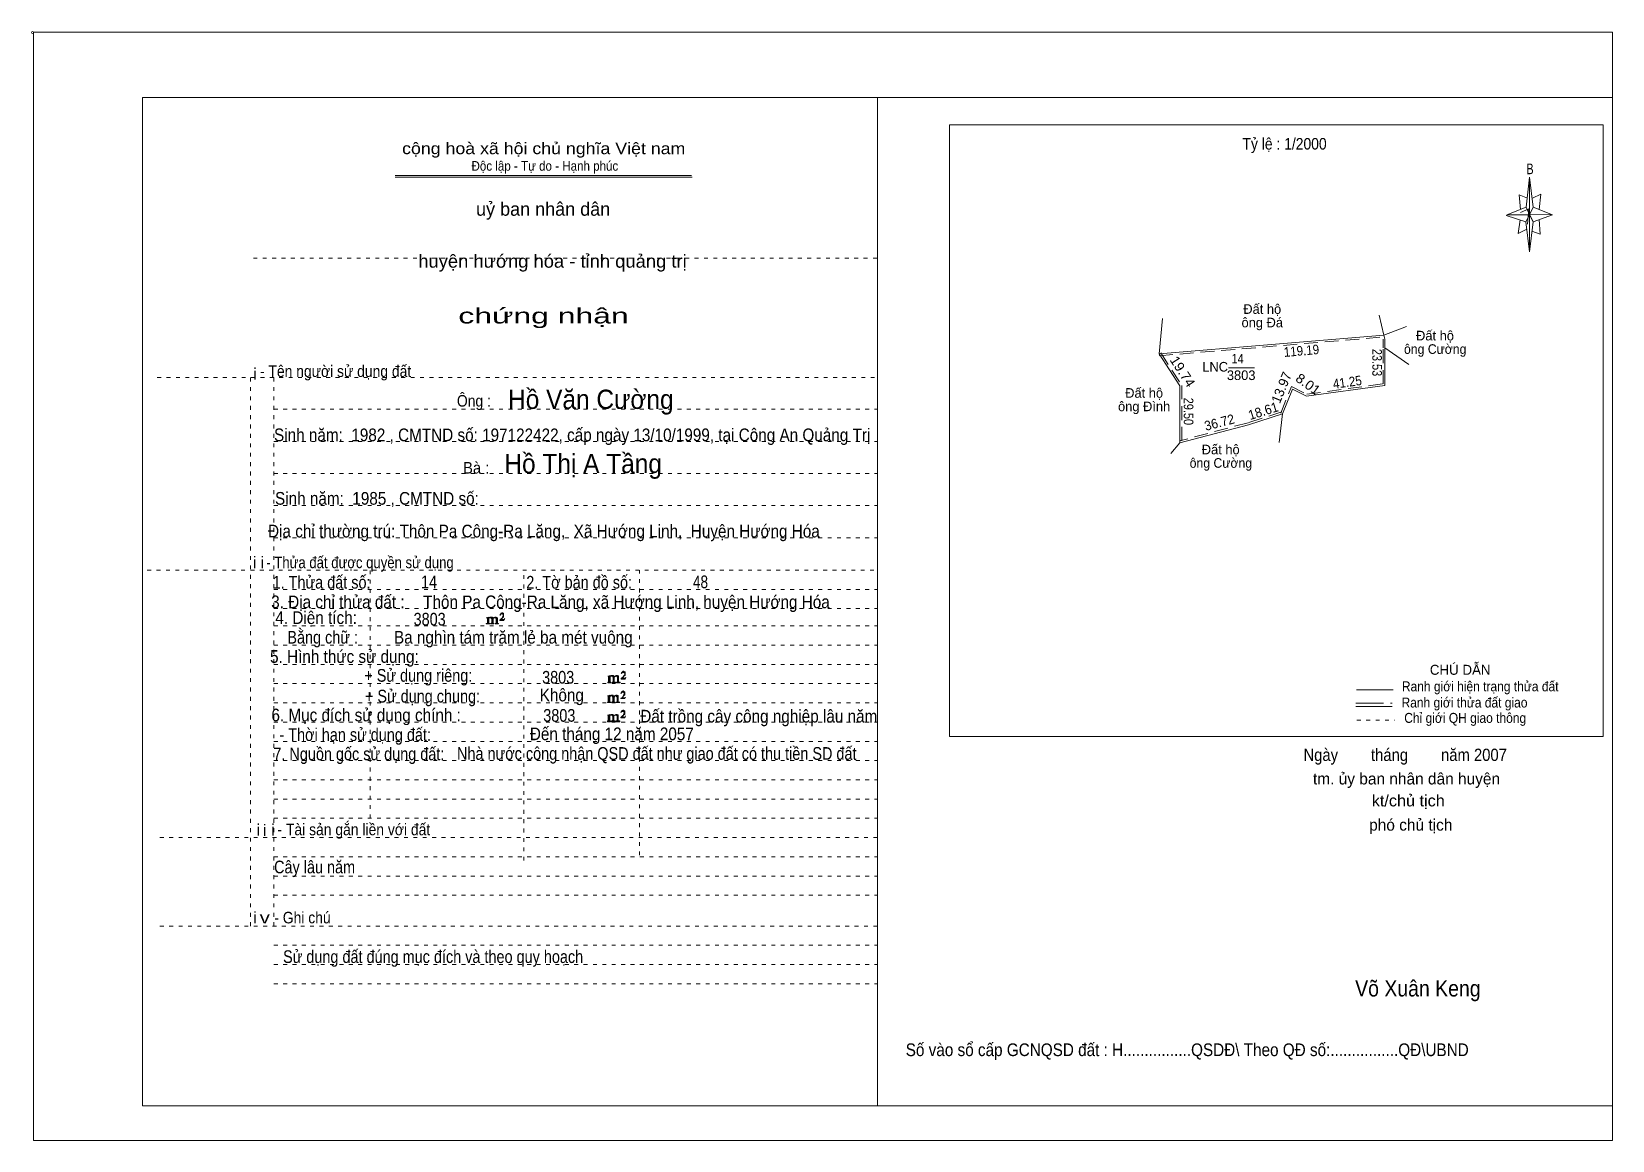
# Model space of a CAD drawing. Header units: centimetres. Extents: x -1.6 to 39.5, y -3.3 to 25.5.
import ezdxf
from ezdxf.enums import TextEntityAlignment as Align

# ---------------------------------------------------------------- set-up
doc = ezdxf.new("R2010")
doc.units = ezdxf.units.CM
doc.header["$LTSCALE"] = 0.12
for name, pattern in [('DOTTED', [1.5, 0.3, -1.2]), ('LONG_DASHED', [7.5, 6, -1.5]), ('MEDIUM_DASHED', [4.5, 3, -1.5])]:
    doc.linetypes.add(name, pattern=pattern)
for name, color, linetype, lineweight in [('1', 7, 'DOTTED', 13), ('10', 7, 'Continuous', 13), ('4', 7, 'Continuous', 13), ('5', 7, 'Continuous', 13), ('50', 7, 'Continuous', 13)]:
    doc.layers.add(name, color=color, linetype=linetype, lineweight=lineweight)

msp = doc.modelspace()

# ---------------------------------------------------------------- hatches: boundary and pattern name
at = {"layer": '50'}
for points in [[(10.27, 10.13), (10.27, 10.12), (10.27, 10.11), (10.25, 10.11), (10.24, 10.11), (10.24, 10.1), (10.33, 10.1), (10.33, 10.11), (10.32, 10.11), (10.31, 10.11), (10.31, 10.12), (10.31, 10.13), (10.31, 10.24), (10.31, 10.25), (10.32, 10.26), (10.34, 10.26), (10.35, 10.26), (10.36, 10.26), (10.37, 10.25), (10.39, 10.22), (10.39, 10.13), (10.37, 10.12), (10.37, 10.11), (10.36, 10.11), (10.35, 10.11), (10.35, 10.1), (10.44, 10.1), (10.44, 10.11), (10.43, 10.11), (10.42, 10.11), (10.42, 10.12), (10.42, 10.13), (10.42, 10.24), (10.44, 10.26), (10.45, 10.26), (10.46, 10.26), (10.49, 10.26), (10.49, 10.25), (10.5, 10.24), (10.5, 10.22), (10.5, 10.13), (10.5, 10.12), (10.49, 10.11), (10.49, 10.11), (10.47, 10.11), (10.47, 10.1), (10.56, 10.1), (10.56, 10.11), (10.55, 10.11), (10.54, 10.11), (10.53, 10.12), (10.53, 10.13), (10.53, 10.2), (10.53, 10.25), (10.53, 10.26), (10.52, 10.27), (10.5, 10.28), (10.47, 10.28), (10.46, 10.28), (10.44, 10.27), (10.41, 10.25), (10.41, 10.26), (10.4, 10.28), (10.39, 10.28), (10.37, 10.28), (10.35, 10.28), (10.34, 10.28), (10.32, 10.26), (10.31, 10.26), (10.31, 10.25), (10.31, 10.25), (10.31, 10.26), (10.31, 10.28), (10.24, 10.26), (10.24, 10.26), (10.25, 10.26), (10.27, 10.25), (10.27, 10.24), (10.27, 10.23)], [(10.69, 10.19), (10.72, 10.24), (10.72, 10.24), (10.71, 10.22), (10.69, 10.22), (10.68, 10.22), (10.63, 10.22), (10.66, 10.26), (10.67, 10.27), (10.69, 10.28), (10.69, 10.3), (10.69, 10.32), (10.69, 10.34), (10.69, 10.35), (10.69, 10.37), (10.68, 10.38), (10.67, 10.38), (10.66, 10.39), (10.65, 10.39), (10.63, 10.38), (10.63, 10.38), (10.62, 10.37), (10.61, 10.35), (10.59, 10.33), (10.61, 10.33), (10.61, 10.35), (10.62, 10.35), (10.63, 10.36), (10.65, 10.36), (10.66, 10.36), (10.67, 10.35), (10.68, 10.35), (10.68, 10.32), (10.68, 10.3), (10.66, 10.28), (10.66, 10.26), (10.65, 10.25), (10.59, 10.2), (10.59, 10.19)], [(13.42, 8.61), (13.42, 8.6), (13.42, 8.59), (13.41, 8.59), (13.4, 8.59), (13.4, 8.57), (13.48, 8.57), (13.48, 8.59), (13.47, 8.59), (13.46, 8.59), (13.46, 8.6), (13.46, 8.61), (13.46, 8.72), (13.46, 8.73), (13.47, 8.74), (13.5, 8.74), (13.51, 8.74), (13.52, 8.74), (13.53, 8.73), (13.54, 8.69), (13.54, 8.61), (13.53, 8.6), (13.53, 8.59), (13.52, 8.59), (13.51, 8.59), (13.51, 8.57), (13.6, 8.57), (13.6, 8.59), (13.58, 8.59), (13.57, 8.59), (13.57, 8.6), (13.57, 8.61), (13.57, 8.72), (13.6, 8.74), (13.61, 8.74), (13.62, 8.74), (13.64, 8.74), (13.64, 8.73), (13.65, 8.72), (13.65, 8.69), (13.65, 8.61), (13.65, 8.6), (13.64, 8.59), (13.64, 8.59), (13.63, 8.59), (13.63, 8.57), (13.72, 8.57), (13.72, 8.59), (13.7, 8.59), (13.69, 8.59), (13.68, 8.6), (13.68, 8.61), (13.68, 8.68), (13.68, 8.73), (13.68, 8.74), (13.67, 8.75), (13.65, 8.76), (13.63, 8.76), (13.62, 8.76), (13.6, 8.75), (13.56, 8.73), (13.56, 8.74), (13.55, 8.76), (13.54, 8.76), (13.53, 8.76), (13.51, 8.76), (13.5, 8.76), (13.47, 8.74), (13.46, 8.74), (13.46, 8.73), (13.46, 8.73), (13.46, 8.74), (13.46, 8.76), (13.4, 8.74), (13.4, 8.74), (13.41, 8.74), (13.42, 8.73), (13.42, 8.72), (13.42, 8.71)], [(13.85, 8.67), (13.87, 8.72), (13.87, 8.72), (13.86, 8.69), (13.85, 8.69), (13.84, 8.69), (13.78, 8.69), (13.82, 8.74), (13.83, 8.75), (13.85, 8.76), (13.85, 8.78), (13.85, 8.79), (13.85, 8.82), (13.85, 8.83), (13.85, 8.85), (13.84, 8.86), (13.83, 8.86), (13.82, 8.87), (13.8, 8.87), (13.78, 8.86), (13.78, 8.86), (13.77, 8.85), (13.76, 8.83), (13.75, 8.81), (13.76, 8.81), (13.76, 8.83), (13.77, 8.83), (13.78, 8.84), (13.8, 8.84), (13.82, 8.84), (13.83, 8.83), (13.84, 8.83), (13.84, 8.79), (13.84, 8.78), (13.82, 8.76), (13.82, 8.74), (13.8, 8.73), (13.75, 8.68), (13.75, 8.67)], [(13.41, 8.09), (13.41, 8.08), (13.41, 8.07), (13.4, 8.07), (13.39, 8.07), (13.39, 8.06), (13.48, 8.06), (13.48, 8.07), (13.47, 8.07), (13.45, 8.07), (13.45, 8.08), (13.45, 8.09), (13.45, 8.2), (13.45, 8.21), (13.47, 8.23), (13.49, 8.23), (13.5, 8.23), (13.51, 8.23), (13.52, 8.21), (13.53, 8.18), (13.53, 8.09), (13.52, 8.08), (13.52, 8.07), (13.51, 8.07), (13.5, 8.07), (13.5, 8.06), (13.59, 8.06), (13.59, 8.07), (13.58, 8.07), (13.57, 8.07), (13.57, 8.08), (13.57, 8.09), (13.57, 8.2), (13.59, 8.23), (13.6, 8.23), (13.61, 8.23), (13.63, 8.23), (13.63, 8.21), (13.64, 8.2), (13.64, 8.18), (13.64, 8.09), (13.64, 8.08), (13.63, 8.07), (13.63, 8.07), (13.62, 8.07), (13.62, 8.06), (13.71, 8.06), (13.71, 8.07), (13.7, 8.07), (13.69, 8.07), (13.67, 8.08), (13.67, 8.09), (13.67, 8.17), (13.67, 8.21), (13.67, 8.23), (13.66, 8.24), (13.64, 8.25), (13.62, 8.25), (13.61, 8.25), (13.59, 8.24), (13.55, 8.21), (13.55, 8.23), (13.54, 8.25), (13.53, 8.25), (13.52, 8.25), (13.5, 8.25), (13.49, 8.25), (13.47, 8.23), (13.45, 8.23), (13.45, 8.21), (13.45, 8.21), (13.45, 8.23), (13.45, 8.25), (13.39, 8.23), (13.39, 8.23), (13.4, 8.23), (13.41, 8.21), (13.41, 8.2), (13.41, 8.19)], [(13.84, 8.16), (13.86, 8.2), (13.86, 8.2), (13.85, 8.18), (13.84, 8.18), (13.83, 8.18), (13.77, 8.18), (13.81, 8.23), (13.82, 8.24), (13.84, 8.25), (13.84, 8.27), (13.84, 8.28), (13.84, 8.3), (13.84, 8.31), (13.84, 8.34), (13.83, 8.35), (13.82, 8.35), (13.81, 8.36), (13.8, 8.36), (13.77, 8.35), (13.77, 8.35), (13.76, 8.34), (13.75, 8.31), (13.74, 8.29), (13.75, 8.29), (13.75, 8.31), (13.76, 8.31), (13.77, 8.33), (13.8, 8.33), (13.81, 8.33), (13.82, 8.31), (13.83, 8.31), (13.83, 8.28), (13.83, 8.27), (13.81, 8.25), (13.81, 8.23), (13.8, 8.21), (13.74, 8.17), (13.74, 8.16)], [(13.84, 7.66), (13.86, 7.71), (13.86, 7.71), (13.85, 7.68), (13.84, 7.68), (13.83, 7.68), (13.77, 7.68), (13.81, 7.73), (13.82, 7.74), (13.84, 7.75), (13.84, 7.77), (13.84, 7.78), (13.84, 7.81), (13.84, 7.82), (13.84, 7.84), (13.83, 7.85), (13.82, 7.85), (13.81, 7.86), (13.79, 7.86), (13.77, 7.85), (13.77, 7.85), (13.76, 7.84), (13.75, 7.82), (13.74, 7.8), (13.75, 7.8), (13.75, 7.82), (13.76, 7.82), (13.77, 7.83), (13.79, 7.83), (13.81, 7.83), (13.82, 7.82), (13.83, 7.82), (13.83, 7.78), (13.83, 7.77), (13.81, 7.75), (13.81, 7.73), (13.79, 7.72), (13.74, 7.67), (13.74, 7.66)], [(13.41, 7.6), (13.41, 7.59), (13.41, 7.58), (13.4, 7.58), (13.39, 7.58), (13.39, 7.56), (13.47, 7.56), (13.47, 7.58), (13.46, 7.58), (13.45, 7.58), (13.45, 7.59), (13.45, 7.6), (13.45, 7.71), (13.45, 7.72), (13.46, 7.73), (13.49, 7.73), (13.5, 7.73), (13.51, 7.73), (13.52, 7.72), (13.53, 7.68), (13.53, 7.6), (13.52, 7.59), (13.52, 7.58), (13.51, 7.58), (13.5, 7.58), (13.5, 7.56), (13.59, 7.56), (13.59, 7.58), (13.57, 7.58), (13.56, 7.58), (13.56, 7.59), (13.56, 7.6), (13.56, 7.71), (13.59, 7.73), (13.6, 7.73), (13.61, 7.73), (13.63, 7.73), (13.63, 7.72), (13.64, 7.71), (13.64, 7.68), (13.64, 7.6), (13.64, 7.59), (13.63, 7.58), (13.63, 7.58), (13.62, 7.58), (13.62, 7.56), (13.71, 7.56), (13.71, 7.58), (13.69, 7.58), (13.68, 7.58), (13.67, 7.59), (13.67, 7.6), (13.67, 7.67), (13.67, 7.72), (13.67, 7.73), (13.66, 7.74), (13.64, 7.75), (13.62, 7.75), (13.61, 7.75), (13.59, 7.74), (13.55, 7.72), (13.55, 7.73), (13.54, 7.75), (13.53, 7.75), (13.52, 7.75), (13.5, 7.75), (13.49, 7.75), (13.46, 7.73), (13.45, 7.73), (13.45, 7.72), (13.45, 7.72), (13.45, 7.73), (13.45, 7.75), (13.39, 7.73), (13.39, 7.73), (13.4, 7.73), (13.41, 7.72), (13.41, 7.71), (13.41, 7.7)]]:
    msp.add_hatch(color=256, dxfattribs=at).paths.add_polyline_path(points)

# ---------------------------------------------------------------- linework, layer by layer
at = {"layer": '1', "linetype": 'Continuous'}
for p, q in [((1.31, -2.42), (1.31, 23.78)), ((1.31, 23.78), (39.51, 23.78)), ((20.41, -2.42), (20.41, 23.78)), ((39.51, -2.42), (39.51, 23.78)), ((7.87, 21.76), (15.58, 21.76)), ((7.87, 21.71), (15.59, 21.71)), ((37.26, 20.55), (36.75, 20.72)), ((1.31, -2.42), (39.51, -2.42))]:
    msp.add_line(p, q, dxfattribs=at)
at = {"layer": '1'}
for p, q in [((4.19, 19.61), (20.41, 19.61)), ((1.69, 16.51), (20.41, 16.51)), ((4.11, 2.25), (4.11, 16.51)), ((4.72, 2.25), (4.72, 16.51)), ((4.72, 15.68), (20.41, 15.68)), ((4.72, 14.84), (20.41, 14.84)), ((4.72, 14.01), (20.41, 14.01)), ((4.72, 13.18), (20.41, 13.18)), ((4.72, 12.34), (20.41, 12.34)), ((1.43, 11.5), (20.41, 11.5)), ((7.22, 5.05), (7.22, 11.5)), ((11.22, 3.95), (11.22, 11.5)), ((14.22, 4.09), (14.22, 11.5)), ((4.72, 11), (20.41, 11)), ((4.72, 10.5), (20.41, 10.5)), ((4.72, 10.05), (20.41, 10.05)), ((4.72, 9.55), (20.41, 9.55)), ((4.72, 9.05), (20.41, 9.05)), ((4.72, 8.55), (20.41, 8.55)), ((4.72, 8.05), (20.41, 8.05)), ((4.72, 7.55), (20.41, 7.55)), ((4.72, 7.05), (20.41, 7.05)), ((4.72, 6.55), (20.41, 6.55)), ((4.72, 6.05), (20.41, 6.05)), ((4.72, 5.55), (20.41, 5.55)), ((4.72, 5.05), (20.41, 5.05)), ((1.76, 4.55), (20.41, 4.55)), ((4.72, 4.05), (20.41, 4.05)), ((4.72, 3.55), (20.41, 3.55)), ((4.72, 3.05), (20.41, 3.05)), ((1.76, 2.25), (20.41, 2.25)), ((4.72, 1.75), (20.41, 1.75)), ((4.72, 1.25), (20.41, 1.25)), ((4.72, 0.75), (20.41, 0.75))]:
    msp.add_line(p, q, dxfattribs=at)
at = {"layer": '1', "linetype": 'Continuous'}
msp.add_lwpolyline([(-1.53, -3.32), (39.51, -3.32), (39.51, 25.48), (-1.53, 25.48)], close=True, dxfattribs=at)
msp.add_lwpolyline([(37.27, 20.35), (37.06, 20.25), (37.11, 20.6)], dxfattribs=at)
at = {"layer": '10'}
for p, q in [((27.73, 17.12), (27.82, 18.04)), ((27.73, 17.12), (33.57, 17.61)), ((33.57, 17.61), (33.6, 17.5)), ((33.6, 17.5), (33.6, 17.28)), ((33.6, 17.28), (34.22, 16.84)), ((29.53, 16.76), (30.21, 16.76)), ((30.94, 15.56), (30.85, 14.82)), ((28.03, 14.53), (28.27, 14.81))]:
    msp.add_line(p, q, dxfattribs=at)
at = {"layer": '10', "linetype": 'MEDIUM_DASHED'}
for p, q in [((27.73, 17.07), (33.57, 17.56)), ((33.55, 17.5), (33.55, 17.28))]:
    msp.add_line(p, q, dxfattribs=at)
at = {"layer": '10'}
for points in [[(33.45, 18.13), (33.57, 17.61), (34.16, 17.83)], [(30.94, 15.56), (31.2, 16.2), (31.56, 16.02), (33.6, 16.3), (33.6, 17.28)], [(27.73, 17.12), (28.27, 16.29), (28.27, 14.81)], [(30.94, 15.56), (30.05, 15.28), (28.27, 14.81)]]:
    msp.add_lwpolyline(points, dxfattribs=at)
at = {"layer": '10', "linetype": 'MEDIUM_DASHED'}
for points in [[(30.89, 15.58), (31.17, 16.27), (31.57, 16.07), (33.55, 16.34), (33.55, 17.28)], [(27.77, 17.15), (28.32, 16.3), (28.32, 14.81)], [(30.92, 15.61), (30.04, 15.33), (28.26, 14.86)]]:
    msp.add_lwpolyline(points, dxfattribs=at)
at = {"layer": '4'}
for p, q in [((32.86, 8.39), (33.81, 8.39)), ((32.84, 7.96), (33.79, 7.96))]:
    msp.add_line(p, q, dxfattribs=at)
at = {"layer": '4', "linetype": 'LONG_DASHED'}
msp.add_line((32.84, 8.04), (33.79, 8.04), dxfattribs=at)
at = {"layer": '4', "linetype": 'DOTTED'}
msp.add_line((32.87, 7.6), (33.86, 7.6), dxfattribs=at)
at = {"layer": '4'}
msp.add_lwpolyline([(22.28, 23.07), (39.27, 23.07), (39.27, 7.18), (22.28, 7.18)], close=True, dxfattribs=at)
msp.add_circle((-1.55, 25.47), 0.025, dxfattribs=at)
at = {"layer": '5'}
for p, q in [((37.27, 20.93), (37.36, 21.71)), ((37.45, 20.55), (37.36, 19.77)), ((37.45, 20.93), (37.95, 20.73)), ((37.61, 20.61), (37.63, 20.23)), ((37.63, 20.23), (37.42, 20.31))]:
    msp.add_line(p, q, dxfattribs=at)
for points in [[(37.36, 21.71), (37.45, 20.93), (37.36, 20.73)], [(37.36, 20.73), (36.77, 20.73), (37.27, 20.93), (37.45, 20.55), (37.95, 20.73), (37.36, 20.75)], [(37.36, 20.73), (37.36, 19.77), (37.26, 20.55)]]:
    msp.add_lwpolyline(points, close=True, dxfattribs=at)
for points in [[(37.3, 21.17), (37.09, 21.25), (37.12, 20.87)], [(37.43, 21.17), (37.65, 21.27), (37.61, 20.87)], [(37.36, 20.73), (37.27, 20.93), (36.77, 20.73)], [(37.12, 20.79), (37.34, 20.89), (37.3, 20.49)], [(37.36, 20.73), (37.45, 20.55), (37.95, 20.73)]]:
    msp.add_lwpolyline(points, dxfattribs=at)
at = {"layer": '50'}
for points in [[(10.27, 10.13), (10.27, 10.12), (10.27, 10.11), (10.25, 10.11), (10.24, 10.11), (10.24, 10.1), (10.33, 10.1), (10.33, 10.11), (10.32, 10.11), (10.31, 10.11), (10.31, 10.12), (10.31, 10.13), (10.31, 10.24), (10.31, 10.25), (10.32, 10.26), (10.34, 10.26), (10.35, 10.26), (10.36, 10.26), (10.37, 10.25), (10.39, 10.22), (10.39, 10.13), (10.37, 10.12), (10.37, 10.11), (10.36, 10.11), (10.35, 10.11), (10.35, 10.1), (10.44, 10.1), (10.44, 10.11), (10.43, 10.11), (10.42, 10.11), (10.42, 10.12), (10.42, 10.13), (10.42, 10.24), (10.44, 10.26), (10.45, 10.26), (10.46, 10.26), (10.49, 10.26), (10.49, 10.25), (10.5, 10.24), (10.5, 10.22), (10.5, 10.13), (10.5, 10.12), (10.49, 10.11), (10.49, 10.11), (10.47, 10.11), (10.47, 10.1), (10.56, 10.1), (10.56, 10.11), (10.55, 10.11), (10.54, 10.11), (10.53, 10.12), (10.53, 10.13), (10.53, 10.2), (10.53, 10.25), (10.53, 10.26), (10.52, 10.27), (10.5, 10.28), (10.47, 10.28), (10.46, 10.28), (10.44, 10.27), (10.41, 10.25), (10.41, 10.26), (10.4, 10.28), (10.39, 10.28), (10.37, 10.28), (10.35, 10.28), (10.34, 10.28), (10.32, 10.26), (10.31, 10.26), (10.31, 10.25), (10.31, 10.25), (10.31, 10.26), (10.31, 10.28), (10.24, 10.26), (10.24, 10.26), (10.25, 10.26), (10.27, 10.25), (10.27, 10.24), (10.27, 10.23)], [(10.69, 10.19), (10.72, 10.24), (10.72, 10.24), (10.71, 10.22), (10.69, 10.22), (10.68, 10.22), (10.63, 10.22), (10.66, 10.26), (10.67, 10.27), (10.69, 10.28), (10.69, 10.3), (10.69, 10.32), (10.69, 10.34), (10.69, 10.35), (10.69, 10.37), (10.68, 10.38), (10.67, 10.38), (10.66, 10.39), (10.65, 10.39), (10.63, 10.38), (10.63, 10.38), (10.62, 10.37), (10.61, 10.35), (10.59, 10.33), (10.61, 10.33), (10.61, 10.35), (10.62, 10.35), (10.63, 10.36), (10.65, 10.36), (10.66, 10.36), (10.67, 10.35), (10.68, 10.35), (10.68, 10.32), (10.68, 10.3), (10.66, 10.28), (10.66, 10.26), (10.65, 10.25), (10.59, 10.2), (10.59, 10.19)], [(13.42, 8.61), (13.42, 8.6), (13.42, 8.59), (13.41, 8.59), (13.4, 8.59), (13.4, 8.57), (13.48, 8.57), (13.48, 8.59), (13.47, 8.59), (13.46, 8.59), (13.46, 8.6), (13.46, 8.61), (13.46, 8.72), (13.46, 8.73), (13.47, 8.74), (13.5, 8.74), (13.51, 8.74), (13.52, 8.74), (13.53, 8.73), (13.54, 8.69), (13.54, 8.61), (13.53, 8.6), (13.53, 8.59), (13.52, 8.59), (13.51, 8.59), (13.51, 8.57), (13.6, 8.57), (13.6, 8.59), (13.58, 8.59), (13.57, 8.59), (13.57, 8.6), (13.57, 8.61), (13.57, 8.72), (13.6, 8.74), (13.61, 8.74), (13.62, 8.74), (13.64, 8.74), (13.64, 8.73), (13.65, 8.72), (13.65, 8.69), (13.65, 8.61), (13.65, 8.6), (13.64, 8.59), (13.64, 8.59), (13.63, 8.59), (13.63, 8.57), (13.72, 8.57), (13.72, 8.59), (13.7, 8.59), (13.69, 8.59), (13.68, 8.6), (13.68, 8.61), (13.68, 8.68), (13.68, 8.73), (13.68, 8.74), (13.67, 8.75), (13.65, 8.76), (13.63, 8.76), (13.62, 8.76), (13.6, 8.75), (13.56, 8.73), (13.56, 8.74), (13.55, 8.76), (13.54, 8.76), (13.53, 8.76), (13.51, 8.76), (13.5, 8.76), (13.47, 8.74), (13.46, 8.74), (13.46, 8.73), (13.46, 8.73), (13.46, 8.74), (13.46, 8.76), (13.4, 8.74), (13.4, 8.74), (13.41, 8.74), (13.42, 8.73), (13.42, 8.72), (13.42, 8.71)], [(13.85, 8.67), (13.87, 8.72), (13.87, 8.72), (13.86, 8.69), (13.85, 8.69), (13.84, 8.69), (13.78, 8.69), (13.82, 8.74), (13.83, 8.75), (13.85, 8.76), (13.85, 8.78), (13.85, 8.79), (13.85, 8.82), (13.85, 8.83), (13.85, 8.85), (13.84, 8.86), (13.83, 8.86), (13.82, 8.87), (13.8, 8.87), (13.78, 8.86), (13.78, 8.86), (13.77, 8.85), (13.76, 8.83), (13.75, 8.81), (13.76, 8.81), (13.76, 8.83), (13.77, 8.83), (13.78, 8.84), (13.8, 8.84), (13.82, 8.84), (13.83, 8.83), (13.84, 8.83), (13.84, 8.79), (13.84, 8.78), (13.82, 8.76), (13.82, 8.74), (13.8, 8.73), (13.75, 8.68), (13.75, 8.67)], [(13.41, 8.09), (13.41, 8.08), (13.41, 8.07), (13.4, 8.07), (13.39, 8.07), (13.39, 8.06), (13.48, 8.06), (13.48, 8.07), (13.47, 8.07), (13.45, 8.07), (13.45, 8.08), (13.45, 8.09), (13.45, 8.2), (13.45, 8.21), (13.47, 8.23), (13.49, 8.23), (13.5, 8.23), (13.51, 8.23), (13.52, 8.21), (13.53, 8.18), (13.53, 8.09), (13.52, 8.08), (13.52, 8.07), (13.51, 8.07), (13.5, 8.07), (13.5, 8.06), (13.59, 8.06), (13.59, 8.07), (13.58, 8.07), (13.57, 8.07), (13.57, 8.08), (13.57, 8.09), (13.57, 8.2), (13.59, 8.23), (13.6, 8.23), (13.61, 8.23), (13.63, 8.23), (13.63, 8.21), (13.64, 8.2), (13.64, 8.18), (13.64, 8.09), (13.64, 8.08), (13.63, 8.07), (13.63, 8.07), (13.62, 8.07), (13.62, 8.06), (13.71, 8.06), (13.71, 8.07), (13.7, 8.07), (13.69, 8.07), (13.67, 8.08), (13.67, 8.09), (13.67, 8.17), (13.67, 8.21), (13.67, 8.23), (13.66, 8.24), (13.64, 8.25), (13.62, 8.25), (13.61, 8.25), (13.59, 8.24), (13.55, 8.21), (13.55, 8.23), (13.54, 8.25), (13.53, 8.25), (13.52, 8.25), (13.5, 8.25), (13.49, 8.25), (13.47, 8.23), (13.45, 8.23), (13.45, 8.21), (13.45, 8.21), (13.45, 8.23), (13.45, 8.25), (13.39, 8.23), (13.39, 8.23), (13.4, 8.23), (13.41, 8.21), (13.41, 8.2), (13.41, 8.19)], [(13.84, 8.16), (13.86, 8.2), (13.86, 8.2), (13.85, 8.18), (13.84, 8.18), (13.83, 8.18), (13.77, 8.18), (13.81, 8.23), (13.82, 8.24), (13.84, 8.25), (13.84, 8.27), (13.84, 8.28), (13.84, 8.3), (13.84, 8.31), (13.84, 8.34), (13.83, 8.35), (13.82, 8.35), (13.81, 8.36), (13.8, 8.36), (13.77, 8.35), (13.77, 8.35), (13.76, 8.34), (13.75, 8.31), (13.74, 8.29), (13.75, 8.29), (13.75, 8.31), (13.76, 8.31), (13.77, 8.33), (13.8, 8.33), (13.81, 8.33), (13.82, 8.31), (13.83, 8.31), (13.83, 8.28), (13.83, 8.27), (13.81, 8.25), (13.81, 8.23), (13.8, 8.21), (13.74, 8.17), (13.74, 8.16)], [(13.84, 7.66), (13.86, 7.71), (13.86, 7.71), (13.85, 7.68), (13.84, 7.68), (13.83, 7.68), (13.77, 7.68), (13.81, 7.73), (13.82, 7.74), (13.84, 7.75), (13.84, 7.77), (13.84, 7.78), (13.84, 7.81), (13.84, 7.82), (13.84, 7.84), (13.83, 7.85), (13.82, 7.85), (13.81, 7.86), (13.79, 7.86), (13.77, 7.85), (13.77, 7.85), (13.76, 7.84), (13.75, 7.82), (13.74, 7.8), (13.75, 7.8), (13.75, 7.82), (13.76, 7.82), (13.77, 7.83), (13.79, 7.83), (13.81, 7.83), (13.82, 7.82), (13.83, 7.82), (13.83, 7.78), (13.83, 7.77), (13.81, 7.75), (13.81, 7.73), (13.79, 7.72), (13.74, 7.67), (13.74, 7.66)], [(13.41, 7.6), (13.41, 7.59), (13.41, 7.58), (13.4, 7.58), (13.39, 7.58), (13.39, 7.56), (13.47, 7.56), (13.47, 7.58), (13.46, 7.58), (13.45, 7.58), (13.45, 7.59), (13.45, 7.6), (13.45, 7.71), (13.45, 7.72), (13.46, 7.73), (13.49, 7.73), (13.5, 7.73), (13.51, 7.73), (13.52, 7.72), (13.53, 7.68), (13.53, 7.6), (13.52, 7.59), (13.52, 7.58), (13.51, 7.58), (13.5, 7.58), (13.5, 7.56), (13.59, 7.56), (13.59, 7.58), (13.57, 7.58), (13.56, 7.58), (13.56, 7.59), (13.56, 7.6), (13.56, 7.71), (13.59, 7.73), (13.6, 7.73), (13.61, 7.73), (13.63, 7.73), (13.63, 7.72), (13.64, 7.71), (13.64, 7.68), (13.64, 7.6), (13.64, 7.59), (13.63, 7.58), (13.63, 7.58), (13.62, 7.58), (13.62, 7.56), (13.71, 7.56), (13.71, 7.58), (13.69, 7.58), (13.68, 7.58), (13.67, 7.59), (13.67, 7.6), (13.67, 7.67), (13.67, 7.72), (13.67, 7.73), (13.66, 7.74), (13.64, 7.75), (13.62, 7.75), (13.61, 7.75), (13.59, 7.74), (13.55, 7.72), (13.55, 7.73), (13.54, 7.75), (13.53, 7.75), (13.52, 7.75), (13.5, 7.75), (13.49, 7.75), (13.46, 7.73), (13.45, 7.73), (13.45, 7.72), (13.45, 7.72), (13.45, 7.73), (13.45, 7.75), (13.39, 7.73), (13.39, 7.73), (13.4, 7.73), (13.41, 7.72), (13.41, 7.71), (13.41, 7.7)]]:
    msp.add_lwpolyline(points, close=True, dxfattribs=at)

# ---------------------------------------------------------------- texts
at = {"layer": '1'}
for s, height, width, p in [('cộng hoà xã hội chủ nghĩa Việt nam', 0.3, 1.15, (11.735, 22.31)), ('Độc lập - Tự do - Hạnh phúc', 0.25, 0.9, (11.765, 21.88)), ('chứng nhận', 0.4, 1.55, (11.73, 17.91)), ('- Tên người sử dụng đất', 0.3, 0.9, (6.325, 16.52)), ('- Thửa đất được quyền sử dụng', 0.3, 0.85, (6.96, 11.55)), ('- Tài sản gắn liền với đất ', 0.3, 0.9, (6.85, 4.61)), ('v', 0.3, 1.3, (4.485, 2.32)), ('- Ghi chú', 0.3, 0.9, (5.465, 2.32))]:
    msp.add_text(s, height=height, dxfattribs=dict(at, width=width)).set_placement(p, align=Align.CENTER)
for s, height, p in [('uỷ ban nhân dân', 0.35, (11.72, 20.71)), ('i', 0.3, (4.235, 16.45)), ('i', 0.3, (4.225, 11.55)), ('i', 0.3, (4.425, 11.55)), ('i', 0.3, (4.315, 4.6)), ('i', 0.3, (4.485, 4.59)), ('i', 0.3, (4.695, 4.6)), ('i', 0.3, (4.235, 2.32))]:
    msp.add_text(s, height=height, dxfattribs=at).set_placement(p, align=Align.CENTER)
at = {"layer": '10'}
for s, height, width, p in [('Tỷ lệ : 1/2000', 0.3, 0.9, (30.99, 22.43)), ('ông Cường', 0.25, 0.95, (34.905, 17.12)), ('14', 0.25, 0.85, (29.77, 16.87)), ('Hồ Văn Cường', 0.5, 0.95, (12.96, 15.69)), ('Hồ Thị A Tầng', 0.5, 0.95, (12.76, 14.02)), ('ông Cường', 0.25, 0.95, (29.335, 14.16)), ('Võ Xuân Keng', 0.42, 0.9, (34.455, 0.42))]:
    msp.add_text(s, height=height, dxfattribs=dict(at, width=width)).set_placement(p, align=Align.CENTER)
for s, p in [('ông Đá', (30.41, 17.81)), ('Đất hộ', (30.41, 18.16)), ('Đất hộ', (34.9, 17.47)), ('Đất hộ', (27.34, 15.98)), ('ông Đình', (27.34, 15.63)), ('Đất hộ', (29.33, 14.51))]:
    msp.add_text(s, height=0.25, dxfattribs=at).set_placement(p, align=Align.CENTER)
for s, height, rotation, width, p in [('119.19', 0.25, 4.841, 0.9, (31.439, 17.078)), ('19.74', 0.2498, 302.861, 1.05, (28.234, 16.593)), ('23.53', 0.25, 270, 0.85, (33.27, 16.895)), ('8.01', 0.2497, 324, 1.05, (31.527, 16.232)), ('41.25', 0.25, 7.859, 0.9, (32.638, 16.262)), ('29.50', 0.25, 270, 0.85, (28.37, 15.625)), ('18.61', 0.2498, 17.451, 0.95, (30.473, 15.517)), ('36.72', 0.2498, 14.687, 0.95, (29.328, 15.219))]:
    msp.add_text(s, height=height, rotation=rotation, dxfattribs=dict(at, width=width)).set_placement(p, align=Align.CENTER)
msp.add_text('LNC', height=0.25, dxfattribs=at).set_placement((29.52, 16.66), align=Align.RIGHT)
msp.add_text('3803', height=0.25, dxfattribs=at).set_placement((29.49, 16.44))
msp.add_text('13.97', height=0.25, rotation=67.658, dxfattribs=at).set_placement((31.025, 16.198), align=Align.CENTER)
at = {"layer": '4'}
msp.add_text('CHÚ DẪN', height=0.2591, dxfattribs=at).set_placement((35.555, 8.78), align=Align.CENTER)
at = {"layer": '4', "width": 0.9}
for s, p in [('Ranh giới hiện trạng thửa đất', (36.075, 8.35)), ('Ranh giới thửa đất giao ', (35.71, 7.93)), ('Chỉ giới QH giao thông', (35.685, 7.53))]:
    msp.add_text(s, height=0.2591, dxfattribs=at).set_placement(p, align=Align.CENTER)
at = {"layer": '5', "width": 0.75}
msp.add_text('B', height=0.276, dxfattribs=at).set_placement((37.37, 21.79), align=Align.CENTER)
at = {"layer": '50'}
for s, height, width, p in [('  huyện hướng hóa - tỉnh quảng trị', 0.34, 1.05, (11.83, 19.36)), ('Ông :', 0.3, 0.9, (9.92, 15.75)), ('Sinh năm:  1982 , CMTND số: 197122422, cấp ngày 13/10/1999, tại Công An Quảng Trị', 0.33, 0.9, (12.475, 14.85)), ('Bà :', 0.3, 0.95, (9.98, 14.01)), ('Sinh năm:  1985 , CMTND số:', 0.33, 0.9, (7.4, 13.2)), ('Địa chỉ thường trú: Thôn Pa Công-Ra Lăng,  Xã Hướng Linh,  Huyện Hướng Hóa', 0.33, 0.9, (11.74, 12.35)), ('1. Thửa đất số:  ', 0.33, 0.85, (6.065, 11.02)), ('14', 0.33, 0.85, (8.755, 11.03)), ('2. Tờ bản đồ số:  ', 0.33, 0.85, (12.76, 11.02)), ('48', 0.33, 0.8, (15.81, 11.03)), ('3. Địa chỉ thửa đất : ', 0.33, 0.9, (6.44, 10.51)), ('Thôn Pa Công-Ra Lăng, xã Hướng Linh, huyện Hướng Hóa', 0.33, 0.9, (13.885, 10.51)), ('4. Diện tích: ', 0.33, 0.9, (5.875, 10.1)), ('3803', 0.33, 0.85, (8.77, 10.06)), ('Bằng chữ :', 0.33, 0.85, (5.99, 9.59)), ('Ba nghìn tám trăm lẻ ba mét vuông', 0.33, 0.9, (10.945, 9.59)), ('5. Hình thức sử dụng:', 0.33, 0.9, (6.555, 9.09)), ('+ Sử dụng riêng:', 0.33, 0.85, (8.475, 8.6)), ('3803', 0.33, 0.85, (12.11, 8.55)), ('+ Sử dụng chung:', 0.33, 0.85, (8.585, 8.06)), ('Không', 0.33, 0.9, (12.205, 8.09)), ('6. Mục đích sử dụng chính :', 0.33, 0.9, (7.12, 7.57)), ('3803', 0.33, 0.85, (12.14, 7.56)), ('Đất trồng cây công nghiệp lâu năm', 0.33, 0.9, (17.325, 7.54)), ('- Thời hạn sử dụng đất:', 0.33, 0.85, (6.835, 7.06)), ('Đến tháng 12 năm 2057', 0.33, 0.9, (13.505, 7.08)), ('7. Nguồn gốc sử dụng đất:', 0.33, 0.85, (6.93, 6.56)), ('Nhà nước công nhận QSD đất như giao đất có thu tiền SD đất ', 0.33, 0.85, (14.725, 6.57)), ('Ngày        tháng        năm 2007', 0.32, 0.9, (34.125, 6.54)), ('kt/chủ tịch', 0.3, 1.05, (34.205, 5.36)), ('Cây lâu năm', 0.33, 0.85, (5.78, 3.62)), ('Sử dụng đất đúng mục đích và theo quy hoạch', 0.33, 0.85, (8.86, 1.29)), ('Số vào sổ cấp GCNQSD đất : H................QSDĐ\\ Theo QĐ số:................QĐ\\UBND', 0.33, 0.9, (28.46, -1.13))]:
    msp.add_text(s, height=height, dxfattribs=dict(at, width=width)).set_placement(p, align=Align.CENTER)
for s, p in [('tm. ủy ban nhân dân huyện ', (34.215, 5.93)), ('phó chủ tịch', (34.27, 4.73))]:
    msp.add_text(s, height=0.3, dxfattribs=at).set_placement(p, align=Align.CENTER)

doc.saveas('drawing.dxf')
